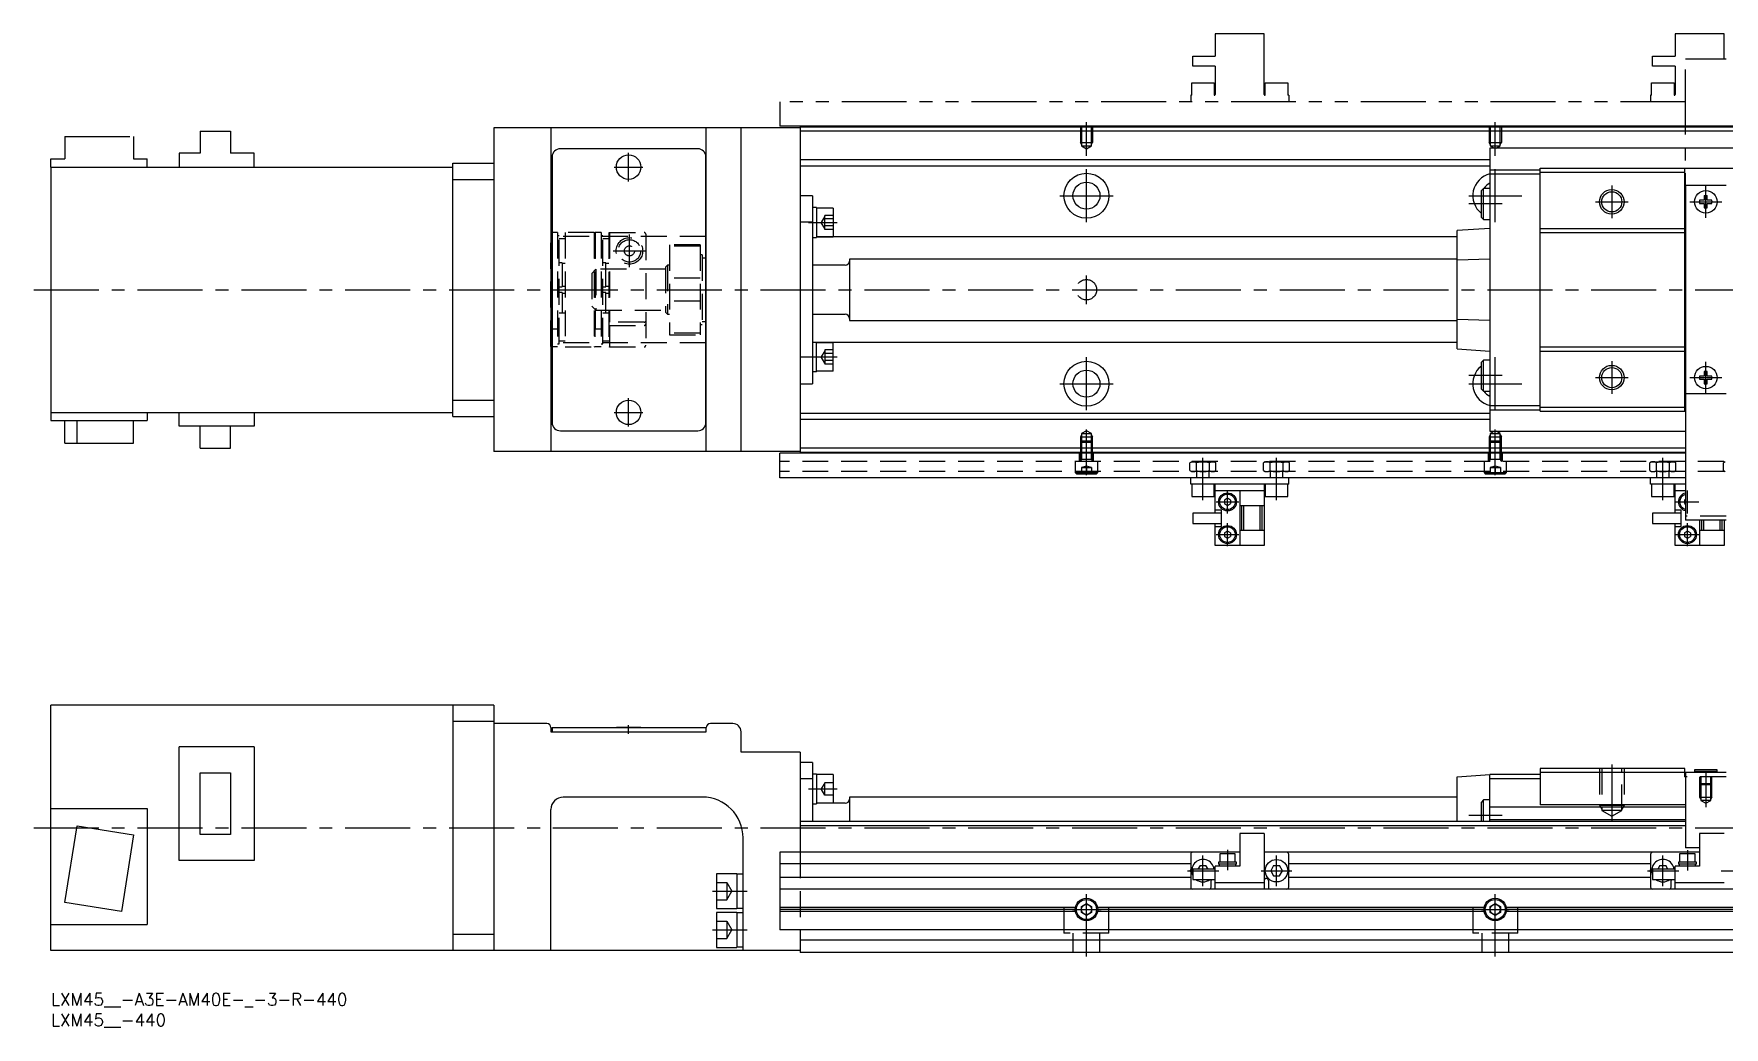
# Model space of a CAD drawing. Extents: x -4 to 749, y -8 to 245.
# Drawn here: x -4.2 to 409.3, y -8.3 to 234.7 of the extents above; entities that cross this region are included whole.
import ezdxf

# ---------------------------------------------------------------- set-up
doc = ezdxf.new("R2010")
doc.units = 0
doc.header["$LTSCALE"] = 0.5
for name, pattern in [('CENTER', [50.8, 31.75, -6.35, 6.35, -6.35]), ('DASHED', [19.05, 12.7, -6.35]), ('PHANTOM', [63.5, 31.75, -6.35, 6.35, -6.35, 6.35, -6.35])]:
    doc.linetypes.add(name, pattern=pattern)
for name, color, linetype in [('MSM_CENTER', 1, 'CENTER'), ('MSM_CONTINUOUS', 7, 'CONTINUOUS'), ('MSM_DASHED', 4, 'DASHED'), ('MSM_IMAGINARY', 6, 'PHANTOM'), ('MSM_NARROW', 5, 'CONTINUOUS'), ('MSM_PART_NUMBER', 7, 'CONTINUOUS')]:
    doc.layers.add(name, color=color, linetype=linetype)
doc.styles.get("Standard").update_dxf_attribs({"font": 'txt.shx', "height": 3, "bigfont": 'bigfont.shx'})

# ---------------------------------------------------------------- blocks, each defined once
blk = doc.blocks.new('*U8')
at = {"layer": 'MSM_PART_NUMBER'}
blk.add_text('LXM45__-A3E-AM40E-_-3-R-440', height=3, dxfattribs=at).set_placement((0, -3))
blk = doc.blocks.new('*U9')
at = {"layer": 'MSM_PART_NUMBER'}
blk.add_text('LXM45__-440', height=3, dxfattribs=at).set_placement((0, -8))

msp = doc.modelspace()

# ---------------------------------------------------------------- linework, layer by layer
at = {"layer": 'MSM_CENTER'}
for p, q in [((253.3, 204.91), (253.3, 213.12)), ((353.3, 204.91), (353.3, 213.12)), ((141.3, 198.62), (141.3, 205.62)), ((137.8, 202.12), (144.8, 202.12)), ((253.3, 188.62), (253.3, 201.62)), ((353.3, 188.62), (353.3, 201.62)), ((246.8, 195.12), (259.8, 195.12)), ((346.8, 195.12), (359.8, 195.12)), ((381.8, 197.62), (381.8, 189.62)), ((404.8, 189.74), (404.8, 197.51)), ((355, 193.12), (346.8, 193.12)), ((377.8, 193.62), (385.8, 193.62)), ((400.91, 193.62), (408.69, 193.62)), ((185.3, 188.58), (192.3, 188.58)), ((141.5, 177.62), (141.5, 185.62)), ((137.5, 181.62), (145.5, 181.62)), ((253.3, 168.62), (253.3, 175.62)), ((-4.2, 172.12), (637.3, 172.12)), ((185.3, 155.67), (192.3, 155.67)), ((253.3, 142.62), (253.3, 155.62)), ((353.3, 142.62), (353.3, 155.62)), ((381.8, 154.62), (381.8, 146.62)), ((404.8, 146.74), (404.8, 154.51)), ((246.8, 149.12), (259.8, 149.12)), ((355, 151.12), (346.8, 151.12)), ((346.8, 149.12), (359.8, 149.12)), ((377.8, 150.62), (385.8, 150.62)), ((400.91, 150.62), (408.69, 150.62)), ((141.3, 138.62), (141.3, 145.62)), ((137.8, 142.12), (144.8, 142.12)), ((253.3, 126.72), (253.3, 137.91)), ((353.3, 126.72), (353.3, 137.91)), ((281.8, 120.62), (281.8, 131.02)), ((299.8, 120.62), (299.8, 131.02)), ((394.3, 120.62), (394.3, 131.02)), ((284.99, 120.22), (290.61, 120.22)), ((287.8, 117.41), (287.8, 123.03)), ((397.49, 120.22), (403.11, 120.22)), ((400.3, 117.41), (400.3, 123.03)), ((284.99, 112.22), (290.61, 112.22)), ((287.8, 109.41), (287.8, 115.03)), ((397.49, 112.22), (403.11, 112.22)), ((400.3, 109.41), (400.3, 115.03)), ((141.3, 63.5), (141.3, 65.6)), ((381.8, 56), (381.8, 42.3)), ((404.8, 54), (404.8, 45.5)), ((185.3, 50), (192.3, 50)), ((355, 43.5), (346.8, 43.5)), ((-4.2, 40.5), (637, 40.5)), ((281.8, 26.25), (281.8, 33.75)), ((287.8, 35.1), (287.8, 30.1)), ((299.8, 26.25), (299.8, 33.75)), ((394.3, 26.25), (394.3, 33.75)), ((400.3, 35.01), (400.3, 30.01)), ((278.05, 30), (285.69, 30)), ((296.05, 30), (303.55, 30)), ((390.55, 30), (398.19, 30)), ((408.55, 30), (416.05, 30)), ((161.8, 25), (170.3, 25)), ((253.3, 9), (253.3, 24.25)), ((353.3, 9), (353.3, 24.25)), ((249.92, 20.5), (256.93, 20.5)), ((349.92, 20.5), (356.68, 20.5)), ((161.8, 15.5), (170.3, 15.5))]:
    msp.add_line(p, q, dxfattribs=at)
at = {"layer": 'MSM_CONTINUOUS'}
for p, q in [((108.3, 211.72), (108.3, 132.52)), ((183.3, 211.72), (108.3, 211.72)), ((122.3, 211.72), (122.3, 132.52)), ((160.3, 132.52), (160.3, 211.72)), ((168.8, 132.52), (168.8, 211.72)), ((623.3, 212.12), (183.3, 212.12)), ((183.3, 212.12), (183.3, 132.12)), ((623.3, 211.92), (183.3, 211.92)), ((623.3, 210.92), (183.3, 210.92)), ((98.3, 203.12), (108.3, 203.12)), ((98.3, 141.12), (98.3, 203.12)), ((122.6, 204.62), (122.6, 139.62)), ((158.2, 206.62), (124.6, 206.62)), ((160.2, 139.62), (160.2, 204.62)), ((352, 203.87), (183.3, 203.87)), ((457.6, 206.72), (352, 206.72)), ((352, 206.72), (352, 137.52)), ((0, 202.12), (0, 140.12)), ((0, 202.12), (98.3, 202.12)), ((98.3, 199.12), (108.3, 199.12)), ((122.6, 202.22), (122.3, 202.22)), ((160.3, 202.22), (160.2, 202.22)), ((352, 202.37), (183.3, 202.37)), ((352, 201.47), (364.3, 201.47)), ((352, 200.47), (364.3, 200.47)), ((364.3, 201.88), (445.3, 201.88)), ((364.3, 142.38), (364.3, 201.88)), ((364.3, 200.88), (399.7, 200.88)), ((399.7, 142.38), (399.7, 201.88)), ((122.6, 197.72), (122.3, 197.72)), ((160.3, 197.72), (160.2, 197.72)), ((186.3, 195.12), (183.3, 195.12)), ((186.3, 195.12), (186.3, 149.12)), ((350.4, 196.92), (349.9, 196.42)), ((349.9, 189.82), (349.9, 196.42)), ((350.4, 189.32), (350.4, 196.92)), ((352, 196.92), (350.4, 196.92)), ((399.8, 197.62), (399.8, 115.72)), ((409.8, 197.62), (399.8, 197.62)), ((404.43, 195.13), (404.43, 193.99)), ((405.17, 193.99), (405.17, 195.13)), ((187.3, 192.23), (186.3, 192.23)), ((187.3, 192.23), (187.3, 184.93)), ((191.3, 192.08), (187.3, 192.08)), ((191.3, 192.08), (191.3, 185.08)), ((404.43, 193.99), (403.29, 193.99)), ((403.29, 193.25), (404.43, 193.25)), ((404.43, 193.25), (404.43, 192.12)), ((406.31, 193.99), (405.17, 193.99)), ((405.17, 193.25), (406.31, 193.25)), ((405.17, 192.12), (405.17, 193.25)), ((186.3, 188.65), (183.3, 188.65)), ((352, 187.12), (344, 186.57)), ((344, 157.68), (344, 186.57)), ((349.9, 189.82), (350.4, 189.32)), ((350.4, 189.32), (352, 189.32)), ((364.3, 187.13), (399.7, 187.13)), ((364.3, 186.13), (399.7, 186.13)), ((122.6, 185.12), (122.3, 185.12)), ((122.6, 185.12), (122.3, 185.12)), ((160.3, 185.12), (160.2, 185.12)), ((186.3, 184.93), (187.3, 184.93)), ((344, 185.05), (187.28, 185.05)), ((187.3, 185.08), (191.3, 185.08)), ((160.3, 179.87), (160.2, 179.87)), ((194.3, 178.12), (186.3, 178.12)), ((195.3, 179.62), (195.3, 164.62)), ((344, 179.62), (195.3, 179.62)), ((352, 179.61), (344, 179.36)), ((186.3, 166.12), (194.3, 166.12)), ((160.2, 164.37), (160.3, 164.37)), ((195.3, 164.62), (344, 164.62)), ((344, 164.89), (352, 164.64)), ((122.6, 159.12), (122.3, 159.12)), ((122.6, 159.12), (122.3, 159.12)), ((160.3, 159.12), (160.2, 159.12)), ((186.3, 159.32), (187.3, 159.32)), ((344, 159.2), (187.28, 159.2)), ((187.3, 152.02), (187.3, 159.32)), ((187.3, 159.17), (191.3, 159.17)), ((191.3, 152.17), (191.3, 159.17)), ((344, 157.68), (352, 157.12)), ((364.3, 158.13), (399.7, 158.13)), ((186.3, 155.6), (183.3, 155.6)), ((350.4, 154.92), (349.9, 154.42)), ((349.9, 147.82), (349.9, 154.42)), ((350.4, 147.32), (350.4, 154.92)), ((352, 154.92), (350.4, 154.92)), ((364.3, 157.13), (399.7, 157.13)), ((183.3, 149.12), (186.3, 149.12)), ((187.3, 152.02), (186.3, 152.02)), ((191.3, 152.17), (187.3, 152.17)), ((404.43, 150.99), (403.29, 150.99)), ((403.29, 150.25), (404.43, 150.25)), ((404.43, 152.13), (404.43, 150.99)), ((404.43, 150.25), (404.43, 149.12)), ((405.17, 150.99), (405.17, 152.13)), ((406.31, 150.99), (405.17, 150.99)), ((405.17, 149.12), (405.17, 150.25)), ((405.17, 150.25), (406.31, 150.25)), ((98.3, 145.12), (108.3, 145.12)), ((122.6, 146.52), (122.3, 146.52)), ((160.3, 146.52), (160.2, 146.52)), ((349.9, 147.82), (350.4, 147.32)), ((350.4, 147.32), (352, 147.32)), ((0, 142.12), (98.3, 142.12)), ((23.5, 142.12), (23.5, 140.12)), ((31.35, 138.72), (31.35, 142.12)), ((49.7, 142.12), (49.7, 138.72)), ((98.3, 141.12), (108.3, 141.12)), ((122.3, 142.02), (122.6, 142.02)), ((160.2, 142.02), (160.3, 142.02)), ((352, 141.87), (183.3, 141.87)), ((352, 142.77), (364.3, 142.77)), ((352.02, 143.77), (364.3, 143.77)), ((364.3, 143.38), (399.7, 143.38)), ((364.3, 142.38), (399.8, 142.38)), ((0, 140.12), (23.5, 140.12)), ((3.4, 134.62), (3.4, 140.12)), ((6.37, 134.62), (6.37, 140.12)), ((20.2, 134.62), (20.2, 140.12)), ((49.7, 138.72), (31.35, 138.72)), ((36.47, 133.32), (36.47, 138.72)), ((43.93, 133.32), (43.93, 138.72)), ((124.6, 137.62), (158.2, 137.62)), ((352, 140.37), (183.3, 140.37)), ((352, 137.52), (399.8, 137.52)), ((3.4, 134.62), (20.2, 134.62)), ((36.47, 133.32), (43.93, 133.32)), ((183.3, 132.52), (108.3, 132.52)), ((399.8, 133.32), (183.3, 133.32)), ((399.8, 132.32), (183.3, 132.32)), ((178.3, 126.12), (178.3, 132.12)), ((399.8, 132.12), (178.3, 132.12)), ((399.8, 126.12), (178.3, 126.12)), ((278.8, 124.52), (278.8, 126.12)), ((302.8, 124.52), (278.8, 124.52)), ((279.05, 124.52), (279.05, 121.52)), ((284.55, 121.52), (284.55, 124.52)), ((284.8, 117.47), (284.8, 124.39)), ((296.8, 124.39), (296.8, 109.52)), ((297.05, 124.52), (297.05, 121.52)), ((302.55, 121.52), (302.55, 124.52)), ((302.8, 124.52), (302.8, 126.12)), ((391.3, 124.52), (391.3, 126.12)), ((399.8, 124.52), (391.3, 124.52)), ((391.55, 124.52), (391.55, 121.52)), ((397.05, 121.52), (397.05, 124.52)), ((397.3, 117.47), (397.3, 124.39)), ((279.05, 121.52), (284.55, 121.52)), ((296.8, 122.92), (284.8, 122.92)), ((287.8, 121.09), (287.05, 120.66)), ((287.05, 120.66), (287.05, 119.79)), ((288.55, 120.66), (287.8, 121.09)), ((288.55, 120.66), (288.55, 119.79)), ((290.8, 122.92), (290.8, 109.52)), ((297.05, 121.52), (302.55, 121.52)), ((391.55, 121.52), (397.05, 121.52)), ((399.8, 122.92), (397.3, 122.92)), ((399.8, 120.8), (399.55, 120.66)), ((399.55, 120.66), (399.55, 119.79)), ((279.3, 117.47), (279.3, 114.97)), ((286.3, 117.47), (279.3, 117.47)), ((286.3, 118.22), (284.8, 118.22)), ((286.3, 114.22), (286.3, 118.22)), ((287.05, 119.79), (287.8, 119.36)), ((287.8, 119.36), (288.55, 119.79)), ((296.8, 119.22), (290.8, 119.22)), ((291.3, 113.22), (291.3, 119.22)), ((291.8, 113.22), (291.8, 119.22)), ((295.8, 113.22), (295.8, 119.22)), ((296.3, 113.22), (296.3, 119.22)), ((391.8, 117.47), (391.8, 114.97)), ((398.8, 117.47), (391.8, 117.47)), ((398.8, 118.22), (397.3, 118.22)), ((398.8, 114.22), (398.8, 118.22)), ((399.55, 119.79), (399.8, 119.65)), ((279.3, 114.97), (286.3, 114.97)), ((284.8, 109.52), (284.8, 114.97)), ((284.8, 114.22), (286.3, 114.22)), ((287.8, 113.09), (287.05, 112.66)), ((287.05, 112.66), (287.05, 111.79)), ((287.05, 111.79), (287.8, 111.36)), ((288.55, 112.66), (287.8, 113.09)), ((287.8, 111.36), (288.55, 111.79)), ((288.55, 112.66), (288.55, 111.79)), ((296.8, 113.22), (290.8, 113.22)), ((391.8, 114.97), (398.8, 114.97)), ((397.3, 109.52), (397.3, 114.97)), ((397.3, 114.22), (398.8, 114.22)), ((400.3, 113.09), (399.55, 112.66)), ((399.55, 112.66), (399.55, 111.79)), ((399.55, 111.79), (400.3, 111.36)), ((409.8, 115.72), (399.8, 115.72)), ((401.05, 112.66), (400.3, 113.09)), ((400.3, 111.36), (401.05, 111.79)), ((401.05, 112.66), (401.05, 111.79)), ((403.3, 115.72), (403.3, 109.52)), ((409.3, 113.22), (403.3, 113.22)), ((403.8, 113.22), (403.8, 115.72)), ((404.3, 113.22), (404.3, 115.72)), ((408.3, 113.22), (408.3, 115.72)), ((408.8, 113.22), (408.8, 115.72)), ((409.3, 115.72), (409.3, 109.52)), ((296.8, 109.52), (284.8, 109.52)), ((409.3, 109.52), (397.3, 109.52)), ((0, 10.5), (0, 70.5)), ((108.3, 70.5), (0, 70.5)), ((98.3, 70.5), (98.3, 10.5)), ((108.3, 70.5), (108.3, 10.5)), ((108.3, 66.5), (98.3, 66.5)), ((121.3, 66), (108.3, 66)), ((122.3, 65), (122.3, 64)), ((122.3, 64), (160.3, 64)), ((122.6, 65), (122.6, 64)), ((122.6, 65), (160.2, 65)), ((138.3, 65.1), (144.3, 65.1)), ((138.3, 65.1), (138.3, 65)), ((144.3, 65), (144.3, 65.1)), ((160.2, 65), (160.2, 64)), ((160.3, 64), (160.3, 65)), ((166.8, 66), (161.3, 66)), ((168.8, 59), (168.8, 64)), ((31.35, 32.5), (31.35, 60.3)), ((49.7, 60.3), (31.35, 60.3)), ((49.7, 60.3), (49.7, 32.5)), ((183.3, 59), (168.8, 59)), ((183.3, 59), (183.3, 34.5)), ((36.47, 38.85), (36.47, 53.95)), ((36.47, 53.95), (43.93, 53.95)), ((43.93, 53.95), (43.93, 38.85)), ((186.3, 56.5), (183.3, 56.5)), ((186.3, 56.47), (186.3, 42)), ((399.7, 55), (364.3, 55)), ((364.3, 55), (364.3, 46.15)), ((399.7, 54), (364.3, 54)), ((399.7, 53), (399.7, 55)), ((409.8, 54), (399.8, 54)), ((399.8, 54), (399.8, 35.6)), ((407.55, 54.65), (402.05, 54.65)), ((402.05, 54.65), (402.05, 54.25)), ((407.55, 54.25), (402.05, 54.25)), ((402.05, 54.25), (402.3, 54)), ((407.3, 54), (407.55, 54.25)), ((407.55, 54.25), (407.55, 54.65)), ((186.3, 52.5), (183.3, 52.5)), ((187.3, 53.65), (186.3, 53.65)), ((187.3, 53.62), (187.3, 46.35)), ((191.3, 53.5), (187.3, 53.5)), ((191.3, 53.5), (191.3, 46.5)), ((344, 53), (352, 53.5)), ((344, 42), (344, 53)), ((364.3, 53.5), (352, 53.5)), ((352, 42), (352, 53.5)), ((364.3, 52.5), (352, 52.5)), ((399.7, 53), (399.8, 53)), ((159.3, 48), (125.3, 48)), ((186.3, 46.35), (187.3, 46.35)), ((194.3, 46.5), (187.3, 46.5)), ((195.3, 48), (195.3, 42)), ((344, 48), (195.3, 48)), ((350.4, 47.3), (349.9, 46.8)), ((349.9, 42), (349.9, 46.8)), ((352, 47.3), (350.4, 47.3)), ((350.4, 42), (350.4, 47.3)), ((399.8, 45.5), (352, 45.5)), ((399.8, 46.15), (364.3, 46.15)), ((0, 45.2), (23.5, 45.2)), ((23.5, 45.2), (23.5, 16.8)), ((122.3, 10.5), (122.3, 45)), ((399.8, 42), (183.3, 42)), ((399.8, 42.4), (352, 42.4)), ((3.4, 22.21), (6.37, 40.98)), ((6.37, 40.98), (20.2, 38.79)), ((20.2, 38.79), (17.23, 20.02)), ((43.93, 38.85), (36.47, 38.85)), ((169.3, 10.5), (169.3, 38)), ((399.8, 41), (183.3, 41)), ((296.8, 39.1), (290.8, 39.1)), ((290.8, 39.1), (290.8, 31.1)), ((296.8, 39.1), (296.8, 25.5)), ((409.3, 39.1), (403.3, 39.1)), ((403.3, 39.1), (403.3, 31.1)), ((178.3, 34.5), (178.3, 15.5)), ((290.8, 34.5), (178.3, 34.5)), ((278.8, 34), (278.8, 26)), ((285.9, 34.1), (285.9, 32.1)), ((289.7, 34.1), (285.9, 34.1)), ((289.7, 32.1), (289.7, 34.1)), ((403.3, 34.5), (296.8, 34.5)), ((302.8, 26), (302.8, 34)), ((391.3, 34), (391.3, 26)), ((398.4, 34.1), (398.4, 32.1)), ((402.2, 34.1), (398.4, 34.1)), ((403.3, 35.6), (399.8, 35.6)), ((402.2, 32.1), (402.2, 34.1)), ((49.7, 32.5), (31.35, 32.5)), ((167.8, 29.25), (162.8, 29.25)), ((162.8, 29.25), (162.8, 20.75)), ((167.8, 29.25), (167.8, 20.75)), ((169.3, 29.15), (167.8, 29.15)), ((278.8, 31.7), (178.3, 31.7)), ((278.8, 30.3), (278.62, 30)), ((278.62, 30), (278.8, 29.7)), ((284.8, 30.35), (279.3, 30.35)), ((279.3, 30.35), (279.3, 27.85)), ((281.08, 31.25), (280.56, 30.35)), ((281.08, 31.25), (282.52, 31.25)), ((283.04, 30.35), (282.52, 31.25)), ((290.8, 31.1), (284.8, 31.1)), ((284.8, 25.5), (284.8, 31.1)), ((285.6, 32.1), (285.6, 31.6)), ((290, 32.1), (285.6, 32.1)), ((290, 31.6), (285.6, 31.6)), ((285.8, 31.6), (285.8, 31.1)), ((289.8, 31.1), (289.8, 31.6)), ((290, 31.6), (290, 32.1)), ((299.08, 31.25), (298.36, 30)), ((298.36, 30), (299.08, 28.75)), ((299.08, 31.25), (300.52, 31.25)), ((301.24, 30), (300.52, 31.25)), ((300.52, 28.75), (301.24, 30)), ((391.3, 31.7), (302.8, 31.7)), ((302.98, 30), (302.8, 30.3)), ((302.8, 29.7), (302.98, 30)), ((391.3, 30.3), (391.12, 30)), ((391.12, 30), (391.3, 29.7)), ((397.3, 30.35), (391.8, 30.35)), ((391.8, 30.35), (391.8, 27.85)), ((393.58, 31.25), (393.06, 30.35)), ((393.58, 31.25), (395.02, 31.25)), ((395.54, 30.35), (395.02, 31.25)), ((403.3, 31.1), (397.3, 31.1)), ((397.3, 25.5), (397.3, 31.1)), ((398.1, 32.1), (398.1, 31.6)), ((402.5, 32.1), (398.1, 32.1)), ((402.5, 31.6), (398.1, 31.6)), ((398.3, 31.6), (398.3, 31.1)), ((402.3, 31.1), (402.3, 31.6)), ((402.5, 31.6), (402.5, 32.1)), ((278.8, 28.3), (178.3, 28.3)), ((628.3, 25.5), (178.3, 25.5)), ((279.3, 27.85), (284.8, 27.85)), ((283.8, 26), (283.8, 27.6)), ((284.8, 27.15), (296.8, 27.15)), ((284.8, 27.1), (296.8, 27.1)), ((284.85, 27.15), (284.85, 27.1)), ((296.75, 27.15), (296.75, 27.1)), ((297.8, 27.6), (297.8, 26)), ((299.08, 28.75), (300.52, 28.75)), ((391.3, 28.3), (302.8, 28.3)), ((391.8, 27.85), (397.3, 27.85)), ((396.3, 26), (396.3, 27.6)), ((397.3, 27.15), (409.3, 27.15)), ((397.3, 27.1), (409.3, 27.1)), ((397.35, 27.15), (397.35, 27.1)), ((409.25, 27.15), (409.25, 27.1)), ((17.23, 20.02), (3.4, 22.21)), ((162.8, 20.75), (167.8, 20.75)), ((167.8, 20.85), (169.3, 20.85)), ((250.6, 21), (178.3, 21)), ((252.05, 21.22), (253.3, 21.94)), ((252.05, 19.78), (252.05, 21.22)), ((253.3, 21.94), (254.55, 21.22)), ((254.55, 21.22), (254.55, 19.78)), ((350.6, 21), (256, 21)), ((352.05, 21.22), (353.3, 21.94)), ((352.05, 19.78), (352.05, 21.22)), ((353.3, 21.94), (354.55, 21.22)), ((354.55, 21.22), (354.55, 19.78)), ((450.6, 21), (356, 21)), ((0, 16.8), (23.5, 16.8)), ((167.8, 19.75), (162.8, 19.75)), ((162.8, 19.75), (162.8, 11.25)), ((167.8, 19.75), (167.8, 11.25)), ((169.3, 19.65), (167.8, 19.65)), ((250.42, 20.5), (178.3, 20.5)), ((250.6, 20), (178.3, 20)), ((250.42, 20.51), (250.42, 20.49)), ((253.3, 19.06), (252.05, 19.78)), ((254.55, 19.78), (253.3, 19.06)), ((350.6, 20), (256, 20)), ((256.18, 20.49), (256.18, 20.51)), ((350.42, 20.5), (256.18, 20.5)), ((353.3, 19.06), (352.05, 19.78)), ((354.55, 19.78), (353.3, 19.06)), ((450.6, 20), (356, 20)), ((450.42, 20.5), (356.18, 20.5)), ((98.3, 14.5), (108.3, 14.5)), ((628.3, 15.5), (178.3, 15.5)), ((183.3, 15.5), (183.3, 10)), ((623.3, 13), (183.3, 13)), ((183.3, 10.5), (0, 10.5)), ((162.8, 11.25), (167.8, 11.25)), ((167.8, 11.35), (169.3, 11.35)), ((623.3, 10), (183.3, 10))]:
    msp.add_line(p, q, dxfattribs=at)
for centre, radius in [((141.3, 202.12), 3), ((253.3, 195.12), 5.5), ((253.3, 195.12), 3.3), ((381.8, 193.62), 2.46), ((404.8, 193.62), 2.75), ((253.3, 149.12), 5.5), ((381.8, 150.62), 2.46), ((404.8, 150.62), 2.75), ((253.3, 149.12), 3.3), ((141.3, 142.12), 3), ((287.8, 120.22), 2.2), ((287.8, 120.22), 1.9), ((287.8, 112.22), 2.2), ((287.8, 112.22), 1.9), ((400.3, 112.22), 2.2), ((400.3, 112.22), 1.9), ((299.8, 30), 2.75), ((253.3, 20.5), 2.75), ((253.3, 20.5), 2.45), ((253.3, 20.5), 1.25), ((353.3, 20.5), 2.75), ((353.3, 20.5), 2.45), ((353.3, 20.5), 1.25)]:
    msp.add_circle(centre, radius, dxfattribs=at)
for centre, radius, start, end in [((124.6, 204.62), 2, 90, 180), ((158.2, 204.62), 2, 0, 90), ((353.3, 195.12), 5.5, 103.6625, 231.8282), ((353.3, 195.12), 3.3, 113.1832, 146.9517), ((404.8, 193.62), 1.55, 76.1896, 103.8104), ((404.8, 193.62), 1.55, 166.1896, 193.8104), ((404.8, 193.62), 1.55, 256.1896, 283.8104), ((404.8, 193.62), 1.55, 346.1896, 13.8104), ((194.3, 179.12), 1, 270, 0), ((194.3, 165.12), 1, 0, 90), ((353.3, 149.12), 5.5, 128.1835, 256.588), ((404.8, 150.62), 1.55, 166.1896, 193.8104), ((404.8, 150.62), 1.55, 76.1896, 103.8104), ((404.8, 150.62), 1.55, 256.1896, 283.8104), ((404.8, 150.62), 1.55, 346.1896, 13.8104), ((353.3, 149.12), 3.3, 213.0557, 246.8002), ((124.6, 139.62), 2, 180, 270), ((158.2, 139.62), 2, 270, 0), ((284.4, 119.7), 4.82, 88.2447, 90.2335), ((284.56, 124), 0.527, 72.2935, 91.2231), ((284.7, 124.4), 0.105, 357.1508, 75.3517), ((296.9, 124.4), 0.0991, 118.1849, 184.1719), ((297.04, 124.05), 0.475, 88.452, 112.8578), ((396.9, 119.7), 4.82, 88.2447, 90.2335), ((397.06, 124), 0.527, 72.2935, 91.2231), ((397.2, 124.4), 0.105, 357.1508, 75.3517), ((400.3, 120.22), 2.2, 103.1366, 256.8634), ((400.3, 120.22), 1.9, 105.2575, 254.7425), ((121.3, 65), 1, 0, 90), ((161.31, 64.99), 1.01, 90.6958, 179.3042), ((166.8, 64), 2, 359.9978, 90.0022), ((125.3, 45), 3, 90, 180), ((159.3, 38), 10, 0, 90), ((194.3, 47.5), 1, 270, 0), ((279.3, 34), 0.5, 90, 180), ((302.3, 34), 0.5, 0, 90), ((391.8, 34), 0.5, 90, 180), ((281.8, 30), 2.75, 7.312, 204.62), ((394.3, 30), 2.75, 7.312, 204.62), ((279.3, 26), 0.5, 180, 270), ((281.8, 30), 2.75, 231.4273, 308.5727), ((283.3, 26), 0.5, 270, 0), ((284.3, 27.6), 0.5, 150, 180), ((284.28, 27.59), 0.517, 4.3661, 29.8325), ((297.3, 27.6), 0.5, 0, 180), ((298.3, 26), 0.5, 180, 270), ((302.3, 26), 0.5, 270, 0), ((391.8, 26), 0.5, 180, 270), ((394.3, 30), 2.75, 231.4273, 308.5727), ((395.8, 26), 0.5, 270, 0), ((396.8, 27.6), 0.5, 150, 180), ((396.78, 27.59), 0.517, 4.3661, 29.8325)]:
    msp.add_arc(centre, radius, start, end, dxfattribs=at)
at = {"layer": 'MSM_DASHED'}
for p, q in [((251.8, 212.12), (251.8, 208.12)), ((252.07, 212.12), (252.07, 207.32)), ((254.53, 207.32), (254.53, 212.12)), ((254.8, 212.12), (254.8, 208.12)), ((351.8, 212.12), (351.8, 208.12)), ((352.07, 212.12), (352.07, 207.32)), ((354.53, 207.32), (354.53, 212.12)), ((354.8, 212.12), (354.8, 208.12)), ((251.8, 208.12), (254.8, 208.12)), ((252.07, 207.66), (251.8, 208.12)), ((252.07, 207.32), (253.3, 206.61)), ((252.07, 207.32), (254.53, 207.32)), ((253.3, 206.61), (254.53, 207.32)), ((254.53, 207.66), (254.8, 208.12)), ((351.8, 208.12), (354.8, 208.12)), ((352.07, 207.66), (351.8, 208.12)), ((352.07, 207.32), (353.11, 206.72)), ((352.07, 207.32), (354.53, 207.32)), ((353.49, 206.72), (354.53, 207.32)), ((354.53, 207.66), (354.8, 208.12)), ((189.3, 186.85), (189.3, 190.31)), ((191.3, 190.31), (189.3, 190.31)), ((122.4, 186.09), (122.3, 185.99)), ((123.9, 186.09), (122.4, 186.09)), ((122.4, 186.09), (122.4, 162.55)), ((123.9, 186.09), (123.9, 158.16)), ((132.9, 186.12), (125.8, 186.12)), ((125.8, 186.12), (125.8, 158.12)), ((133, 186.02), (132.9, 186.12)), ((132.9, 186.12), (132.9, 158.12)), ((133.1, 186.09), (133, 185.99)), ((134.6, 186.09), (133.1, 186.09)), ((133.1, 186.09), (133.1, 162.55)), ((134.6, 186.09), (134.6, 158.16)), ((136.5, 186.02), (136.6, 186.12)), ((136.6, 186.12), (145.1, 186.12)), ((136.6, 186.12), (136.6, 164.19)), ((189.3, 190.08), (188.43, 188.58)), ((189.3, 187.08), (188.43, 188.58)), ((191.3, 189.45), (189.3, 189.45)), ((191.3, 187.71), (189.3, 187.71)), ((191.3, 186.85), (189.3, 186.85)), ((122.3, 158.22), (122.3, 186.02)), ((160.2, 185.12), (122.6, 185.12)), ((124.3, 185.32), (123.9, 185.32)), ((124.3, 158.92), (124.3, 185.32)), ((125.8, 184.6), (124.3, 184.6)), ((133, 186.02), (133, 158.22)), ((135, 185.32), (134.6, 185.32)), ((135, 158.92), (135, 185.32)), ((136.5, 184.6), (135, 184.6)), ((136.5, 186.02), (136.5, 158.22)), ((145.5, 185.71), (145.5, 158.52)), ((158.8, 183.12), (151.3, 183.12)), ((151.3, 183.12), (151.3, 161.12)), ((158.8, 182.76), (151.3, 182.76)), ((158.8, 183.12), (158.8, 161.12)), ((125.05, 178.73), (124.3, 178.73)), ((125.05, 178.73), (125.05, 172.83)), ((125.8, 178.53), (125.05, 178.53)), ((135.75, 178.73), (135, 178.73)), ((135.75, 172.83), (135.75, 178.73)), ((136.5, 178.53), (135.75, 178.53)), ((150.8, 178.12), (150.3, 177.62)), ((150.8, 178.12), (150.8, 166.12)), ((151.3, 178.12), (150.8, 178.12)), ((159.3, 180.62), (158.8, 180.62)), ((159.3, 180.62), (159.3, 163.62)), ((160.2, 179.87), (159.3, 179.87)), ((133.3, 177.12), (132.3, 176.12)), ((132.3, 176.12), (132.3, 168.12)), ((150.3, 177.12), (133.3, 177.12)), ((133.3, 177.12), (133.3, 167.12)), ((150.3, 177.62), (150.3, 166.62)), ((158.8, 174.92), (151.3, 174.92)), ((124.3, 172.83), (125.05, 172.83)), ((125.05, 171.42), (124.3, 171.42)), ((125.05, 173.03), (125.8, 173.03)), ((125.05, 171.42), (125.05, 166.35)), ((125.8, 171.22), (125.05, 171.22)), ((135, 172.83), (135.75, 172.83)), ((135.75, 171.42), (135, 171.42)), ((135.75, 173.03), (136.5, 173.03)), ((135.75, 166.35), (135.75, 171.42)), ((136.5, 171.22), (135.75, 171.22)), ((125.8, 166.35), (124.3, 166.35)), ((132.3, 168.12), (133.3, 167.12)), ((133.3, 167.12), (150.3, 167.12)), ((136.5, 166.35), (135, 166.35)), ((150.3, 166.62), (150.8, 166.12)), ((150.8, 166.12), (151.3, 166.12)), ((158.8, 169.33), (151.3, 169.33)), ((122.3, 162.65), (122.4, 162.55)), ((122.4, 162.55), (123.9, 162.55)), ((133, 162.65), (133.1, 162.55)), ((133.1, 162.55), (134.6, 162.55)), ((136.6, 164.19), (136.5, 164.25)), ((136.5, 163.45), (136.6, 163.39)), ((145.1, 164.19), (136.6, 164.19)), ((136.6, 163.39), (145.1, 163.39)), ((136.6, 163.39), (136.6, 158.12)), ((158.8, 161.49), (151.3, 161.49)), ((158.8, 163.62), (159.3, 163.62)), ((159.3, 164.37), (160.2, 164.37)), ((122.4, 158.16), (122.3, 158.26)), ((123.9, 158.16), (122.4, 158.16)), ((160.2, 159.12), (122.6, 159.12)), ((123.9, 158.92), (124.3, 158.92)), ((124.3, 159.65), (125.8, 159.65)), ((125.8, 158.12), (132.9, 158.12)), ((132.9, 158.12), (133, 158.22)), ((133.1, 158.16), (133, 158.26)), ((134.6, 158.16), (133.1, 158.16)), ((134.6, 158.92), (135, 158.92)), ((135, 159.65), (136.5, 159.65)), ((136.5, 158.22), (136.6, 158.12)), ((136.6, 158.12), (145.1, 158.12)), ((151.3, 161.12), (158.8, 161.12)), ((189.3, 157.17), (188.43, 155.67)), ((189.3, 157.4), (189.3, 153.94)), ((191.3, 157.4), (189.3, 157.4)), ((189.3, 154.17), (188.43, 155.67)), ((191.3, 156.54), (189.3, 156.54)), ((191.3, 154.8), (189.3, 154.8)), ((191.3, 153.94), (189.3, 153.94)), ((252.07, 136.59), (251.8, 136.12)), ((253.3, 137.63), (252.07, 136.92)), ((252.07, 136.92), (252.07, 130.59)), ((252.07, 136.92), (254.53, 136.92)), ((254.53, 136.92), (253.3, 137.63)), ((254.53, 130.59), (254.53, 136.92)), ((254.53, 136.59), (254.8, 136.12)), ((352.07, 136.59), (351.8, 136.12)), ((353.11, 137.52), (352.07, 136.92)), ((352.07, 136.92), (352.07, 130.59)), ((352.07, 136.92), (354.53, 136.92)), ((354.53, 136.92), (353.49, 137.52)), ((354.53, 130.59), (354.53, 136.92)), ((354.53, 136.59), (354.8, 136.12)), ((251.8, 136.12), (251.8, 130.12)), ((251.8, 136.12), (254.8, 136.12)), ((252.07, 135.12), (251.8, 134.85)), ((251.8, 134.85), (254.8, 134.85)), ((252.07, 135.12), (254.53, 135.12)), ((254.8, 134.85), (254.53, 135.12)), ((254.8, 130.12), (254.8, 136.12)), ((351.8, 136.12), (351.8, 130.12)), ((351.8, 136.12), (354.8, 136.12)), ((352.07, 135.12), (351.8, 134.85)), ((351.8, 134.85), (354.8, 134.85)), ((352.07, 135.12), (354.53, 135.12)), ((354.8, 134.85), (354.53, 135.12)), ((354.8, 130.12), (354.8, 136.12)), ((628.3, 130.12), (178.3, 130.12)), ((250.55, 130.12), (250.55, 127.42)), ((251.55, 132.12), (251.55, 130.12)), ((254.8, 130.59), (251.8, 130.59)), ((252.07, 130.59), (251.8, 130.12)), ((253.3, 128.96), (252.05, 128.62)), ((252.05, 128.62), (252.05, 127.12)), ((252.05, 128.62), (254.55, 128.62)), ((254.55, 128.62), (253.3, 128.96)), ((253.3, 128.62), (253.3, 127.12)), ((254.53, 130.59), (254.8, 130.12)), ((254.55, 128.62), (254.55, 127.12)), ((255.05, 130.12), (255.05, 132.12)), ((256.05, 127.42), (256.05, 130.12)), ((279.05, 130.02), (278.62, 129.78)), ((278.62, 127.87), (278.62, 129.78)), ((279.05, 130.02), (284.55, 130.02)), ((280.21, 127.87), (280.21, 129.78)), ((283.39, 127.87), (283.39, 129.78)), ((284.98, 129.78), (284.55, 130.02)), ((284.98, 127.87), (284.98, 129.78)), ((297.05, 130.02), (296.62, 129.78)), ((296.62, 127.87), (296.62, 129.78)), ((297.05, 130.02), (302.55, 130.02)), ((298.21, 127.87), (298.21, 129.78)), ((301.39, 127.87), (301.39, 129.78)), ((302.98, 129.78), (302.55, 130.02)), ((302.98, 127.87), (302.98, 129.78)), ((350.55, 130.12), (350.55, 127.42)), ((351.55, 132.12), (351.55, 130.12)), ((354.8, 130.59), (351.8, 130.59)), ((352.07, 130.59), (351.8, 130.12)), ((353.3, 128.96), (352.05, 128.62)), ((352.05, 128.62), (352.05, 127.12)), ((352.05, 128.62), (354.55, 128.62)), ((354.55, 128.62), (353.3, 128.96)), ((353.3, 128.62), (353.3, 127.12)), ((354.53, 130.59), (354.8, 130.12)), ((354.55, 128.62), (354.55, 127.12)), ((355.05, 130.12), (355.05, 132.12)), ((356.05, 127.42), (356.05, 130.12)), ((391.55, 130.02), (391.12, 129.78)), ((391.12, 127.87), (391.12, 129.78)), ((391.55, 130.02), (397.05, 130.02)), ((392.71, 127.87), (392.71, 129.78)), ((395.89, 127.87), (395.89, 129.78)), ((397.48, 129.78), (397.05, 130.02)), ((397.48, 127.87), (397.48, 129.78)), ((409.55, 130.02), (409.12, 129.78)), ((409.12, 127.87), (409.12, 129.78)), ((628.3, 127.62), (178.3, 127.62)), ((250.55, 127.42), (250.85, 127.12)), ((250.55, 127.42), (256.05, 127.42)), ((250.85, 127.12), (255.75, 127.12)), ((255.75, 127.12), (256.05, 127.42)), ((278.62, 127.87), (279.05, 127.62)), ((280.3, 126.12), (280.3, 127.62)), ((283.3, 126.12), (283.3, 127.62)), ((284.55, 127.62), (284.98, 127.87)), ((296.62, 127.87), (297.05, 127.62)), ((298.3, 126.12), (298.3, 127.62)), ((301.3, 126.12), (301.3, 127.62)), ((302.55, 127.62), (302.98, 127.87)), ((350.55, 127.42), (350.85, 127.12)), ((350.55, 127.42), (356.05, 127.42)), ((350.85, 127.12), (355.75, 127.12)), ((355.75, 127.12), (356.05, 127.42)), ((391.12, 127.87), (391.55, 127.62)), ((392.8, 126.12), (392.8, 127.62)), ((395.8, 126.12), (395.8, 127.62)), ((397.05, 127.62), (397.48, 127.87)), ((409.12, 127.87), (409.55, 127.62)), ((409.8, 116.72), (399.8, 116.72)), ((378.8, 55), (378.8, 46)), ((379.34, 55), (379.34, 44.72)), ((384.26, 44.72), (384.26, 55)), ((384.8, 55), (384.8, 46)), ((189.3, 51.5), (188.43, 50)), ((189.3, 48.5), (188.43, 50)), ((189.3, 48.5), (189.3, 51.5)), ((191.3, 51.5), (189.3, 51.5)), ((189.3, 50), (191.3, 50)), ((409.8, 53), (399.8, 53)), ((403.3, 53), (403.3, 48)), ((406.3, 51.27), (403.3, 51.27)), ((403.3, 51.27), (403.57, 51)), ((403.57, 53), (403.57, 47.21)), ((406.03, 51), (403.57, 51)), ((406.03, 47.21), (406.03, 53)), ((406.03, 51), (406.3, 51.27)), ((406.3, 48), (406.3, 53)), ((191.3, 48.5), (189.3, 48.5)), ((378.8, 46), (379.34, 45.06)), ((378.8, 46), (384.8, 46)), ((384.8, 46), (384.26, 45.06)), ((403.3, 48), (406.3, 48)), ((403.3, 48), (403.57, 47.53)), ((403.57, 47.21), (404.8, 46.5)), ((406.03, 47.21), (403.57, 47.21)), ((404.8, 46.5), (406.03, 47.21)), ((406.3, 48), (406.03, 47.53)), ((384.26, 44.72), (379.34, 44.72)), ((379.34, 44.72), (381.8, 43.3)), ((381.8, 43.3), (384.26, 44.72)), ((183.3, 34.5), (183.3, 15.5)), ((162.8, 27.13), (165.3, 27.13)), ((162.8, 25), (165.3, 25)), ((165.3, 27.13), (165.3, 22.88)), ((165.3, 27.13), (166.53, 25)), ((165.3, 22.88), (166.53, 25)), ((162.8, 22.88), (165.3, 22.88)), ((247.8, 21), (247.8, 14.7)), ((258.8, 14.7), (258.8, 21)), ((347.8, 21), (347.8, 14.7)), ((358.8, 14.7), (358.8, 21)), ((162.8, 17.63), (165.3, 17.63)), ((165.3, 17.63), (166.53, 15.5)), ((165.3, 17.63), (165.3, 13.38)), ((162.8, 15.5), (165.3, 15.5)), ((162.8, 13.38), (165.3, 13.38)), ((165.3, 13.38), (166.53, 15.5)), ((258.8, 14.7), (247.8, 14.7)), ((250, 14.7), (250, 10)), ((256.6, 10), (256.6, 14.7)), ((358.8, 14.7), (347.8, 14.7)), ((350, 14.7), (350, 10)), ((356.6, 10), (356.6, 14.7))]:
    msp.add_line(p, q, dxfattribs=at)
for centre, radius in [((141.5, 181.62), 3.25), ((141.5, 181.62), 2.75), ((141.5, 181.62), 1.23), ((253.3, 172.12), 2.5)]:
    msp.add_circle(centre, radius, dxfattribs=at)
for centre, radius, start, end in [((145.1, 185.71), 0.4, 0.0053, 89.957), ((145.13, 164.59), 0.399, 265.1349, 336.4478), ((145.1, 163.79), 0.4, 270, 0), ((145.1, 158.52), 0.4, 270, 0), ((279.42, 128.62), 1.41, 55.6665, 115.6665), ((281.8, 124.77), 5.25, 72.412, 107.588), ((284.18, 128.62), 1.41, 64.3335, 124.3335), ((297.42, 128.62), 1.41, 55.6665, 115.6665), ((299.8, 124.77), 5.25, 72.412, 107.588), ((302.18, 128.62), 1.41, 64.3335, 124.3335), ((391.92, 128.62), 1.41, 55.6665, 115.6665), ((394.3, 124.77), 5.25, 72.412, 107.588), ((396.68, 128.62), 1.41, 64.3335, 124.3335), ((279.42, 129.03), 1.41, 244.3335, 304.3335), ((281.8, 132.88), 5.25, 252.412, 287.588), ((284.18, 129.03), 1.41, 235.6665, 295.6665), ((297.42, 129.03), 1.41, 244.3335, 304.3335), ((299.8, 132.88), 5.25, 252.412, 287.588), ((302.18, 129.03), 1.41, 235.6665, 295.6665), ((391.92, 129.03), 1.41, 244.3335, 304.3335), ((394.3, 132.88), 5.25, 252.412, 287.588), ((396.68, 129.03), 1.41, 235.6665, 295.6665)]:
    msp.add_arc(centre, radius, start, end, dxfattribs=at)
at = {"layer": 'MSM_IMAGINARY'}
for p, q in [((284.8, 234.72), (284.8, 229.27)), ((296.8, 234.72), (284.8, 234.72)), ((296.8, 219.86), (296.8, 234.72)), ((397.3, 234.72), (397.3, 229.27)), ((409.3, 234.72), (397.3, 234.72)), ((409.3, 228.52), (409.3, 234.72)), ((279.3, 226.77), (279.3, 229.27)), ((279.3, 229.27), (284.8, 229.27)), ((391.8, 226.77), (391.8, 229.27)), ((391.8, 229.27), (397.3, 229.27)), ((399.8, 146.62), (399.8, 228.52)), ((409.8, 228.52), (399.8, 228.52)), ((284.8, 226.77), (279.3, 226.77)), ((284.8, 226.77), (284.8, 219.86)), ((397.3, 226.77), (391.8, 226.77)), ((397.3, 226.77), (397.3, 219.86)), ((278.8, 219.72), (278.8, 218.12)), ((279.05, 219.72), (278.8, 219.72)), ((279.05, 222.72), (284.55, 222.72)), ((279.05, 219.72), (279.05, 222.72)), ((284.55, 222.72), (284.55, 219.72)), ((297.05, 222.72), (302.55, 222.72)), ((297.05, 219.72), (297.05, 222.72)), ((302.55, 222.72), (302.55, 219.72)), ((302.8, 219.72), (302.55, 219.72)), ((302.8, 219.72), (302.8, 218.12)), ((391.3, 219.72), (391.3, 218.12)), ((391.55, 219.72), (391.3, 219.72)), ((391.55, 222.72), (397.05, 222.72)), ((391.55, 219.72), (391.55, 222.72)), ((397.05, 222.72), (397.05, 219.72)), ((178.3, 218.12), (178.3, 212.12)), ((399.8, 218.12), (178.3, 218.12)), ((36.47, 210.92), (36.47, 205.52)), ((36.47, 210.92), (43.93, 210.92)), ((43.93, 210.92), (43.93, 205.52)), ((183.3, 212.12), (178.3, 212.12)), ((3.4, 209.62), (3.4, 204.12)), ((3.4, 209.62), (20.2, 209.62)), ((20.2, 209.62), (20.2, 204.12)), ((0, 204.12), (3.4, 204.12)), ((0, 202.12), (0, 204.12)), ((20.2, 204.12), (23.5, 204.12)), ((23.5, 202.12), (23.5, 204.12)), ((31.35, 205.52), (31.35, 202.12)), ((36.47, 205.52), (31.35, 205.52)), ((49.7, 205.52), (43.93, 205.52)), ((49.7, 202.12), (49.7, 205.52)), ((409.8, 146.62), (399.8, 146.62))]:
    msp.add_line(p, q, dxfattribs=at)
for centre, radius, start, end in [((284.58, 220.05), 0.326, 264.6514, 308.3848), ((284.69, 219.85), 0.11, 327.7118, 2.0412), ((296.9, 219.85), 0.0991, 175.8281, 241.8151), ((297.04, 220.2), 0.475, 247.1422, 271.548), ((397.08, 220.05), 0.326, 264.6514, 308.3848), ((397.19, 219.85), 0.11, 327.7118, 2.0412)]:
    msp.add_arc(centre, radius, start, end, dxfattribs=at)
at = {"layer": 'MSM_NARROW'}
for centre in [(381.8, 193.62), (381.8, 150.62)]:
    msp.add_circle(centre, 3, dxfattribs=at)

# ---------------------------------------------------------------- block references
at = {"layer": 'MSM_CONTINUOUS'}
for name in ['*U8', '*U9']:
    msp.add_blockref(name, (0, 0), dxfattribs=at)

doc.saveas('drawing.dxf')
